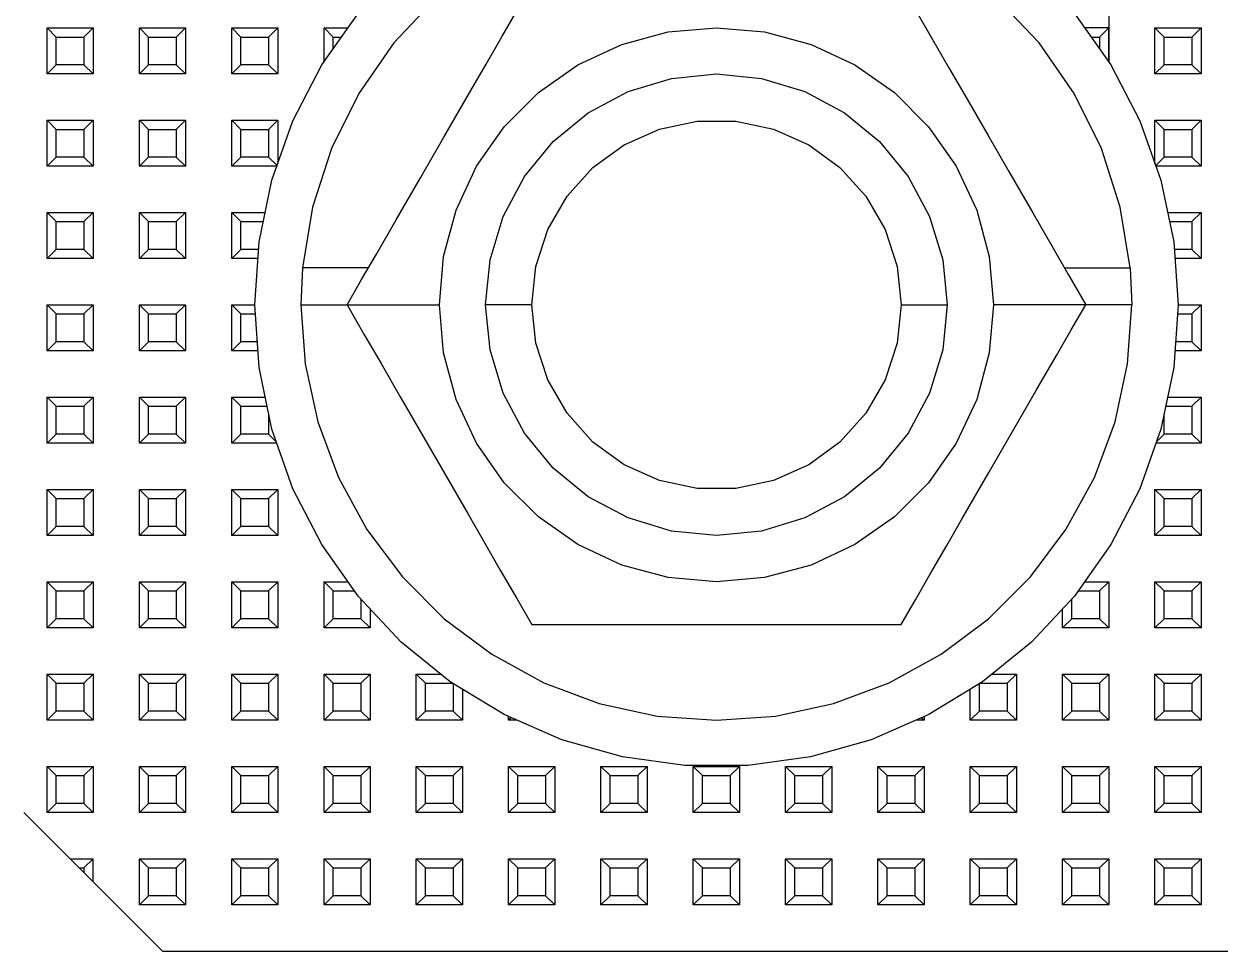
# Model space of a CAD drawing. Header units: millimetres. Extents: x 0 to 156, y 0 to 155.
# Drawn here: x 111 to 136.91, y 0 to 20.08 of the extents above; entities that cross this region are included whole.
import ezdxf

# ---------------------------------------------------------------- set-up
doc = ezdxf.new("R2010")
doc.units = ezdxf.units.MM

# ---------------------------------------------------------------- blocks, each defined once
blk = doc.blocks.new('CHINT_70dbcf6fe7c4519691b3c42ff544d895_FACE_0')
at = {"color": 141, "linetype": 'Continuous', "true_color": 0x40d9ff}
for p, q in [((111.7, 19.8), (111.5, 20)), ((111.5, 19), (111.5, 20)), ((111.5, 20), (112.5, 20)), ((112.3, 19.8), (112.5, 20)), ((112.5, 20), (112.5, 19)), ((113.7, 19.8), (113.5, 20)), ((113.5, 19), (113.5, 20)), ((113.5, 20), (114.5, 20)), ((114.3, 19.8), (114.5, 20)), ((114.5, 20), (114.5, 19)), ((115.7, 19.8), (115.5, 20)), ((115.5, 19), (115.5, 20)), ((115.5, 20), (116.5, 20)), ((116.3, 19.8), (116.5, 20)), ((116.5, 20), (116.5, 19)), ((117.7, 19.8), (117.5, 20)), ((117.5, 19.258), (117.5, 20)), ((117.5, 20), (118.023, 20)), ((135.7, 19.8), (135.5, 20)), ((135.5, 19), (135.5, 20)), ((135.5, 20), (136.5, 20)), ((136.3, 19.8), (136.5, 20)), ((136.5, 20), (136.5, 19)), ((111.7, 19.8), (112.3, 19.8)), ((111.7, 19.2), (111.7, 19.8)), ((112.3, 19.8), (112.3, 19.2)), ((113.7, 19.8), (114.3, 19.8)), ((113.7, 19.2), (113.7, 19.8)), ((114.3, 19.8), (114.3, 19.2)), ((115.7, 19.8), (116.3, 19.8)), ((115.7, 19.2), (115.7, 19.8)), ((116.3, 19.8), (116.3, 19.2)), ((117.7, 19.8), (117.882, 19.8)), ((117.7, 19.542), (117.7, 19.8)), ((134.118, 19.8), (134.3, 19.8)), ((134.3, 19.8), (134.3, 19.542)), ((135.7, 19.8), (136.3, 19.8)), ((135.7, 19.2), (135.7, 19.8)), ((136.3, 19.8), (136.3, 19.2)), ((111.7, 19.2), (111.5, 19)), ((112.3, 19.2), (111.7, 19.2)), ((112.3, 19.2), (112.5, 19)), ((113.7, 19.2), (113.5, 19)), ((114.3, 19.2), (113.7, 19.2)), ((114.3, 19.2), (114.5, 19)), ((115.7, 19.2), (115.5, 19)), ((116.3, 19.2), (115.7, 19.2)), ((116.3, 19.2), (116.5, 19)), ((135.7, 19.2), (135.5, 19)), ((136.3, 19.2), (135.7, 19.2)), ((136.3, 19.2), (136.5, 19)), ((112.5, 19), (111.5, 19)), ((114.5, 19), (113.5, 19)), ((116.5, 19), (115.5, 19)), ((136.5, 19), (135.5, 19)), ((111.7, 17.8), (111.5, 18)), ((111.5, 17), (111.5, 18)), ((111.5, 18), (112.5, 18)), ((112.3, 17.8), (112.5, 18)), ((112.5, 18), (112.5, 17)), ((113.7, 17.8), (113.5, 18)), ((113.5, 17), (113.5, 18)), ((113.5, 18), (114.5, 18)), ((114.3, 17.8), (114.5, 18)), ((114.5, 18), (114.5, 17)), ((115.7, 17.8), (115.5, 18)), ((115.5, 17), (115.5, 18)), ((115.5, 18), (116.5, 18)), ((116.3, 17.8), (116.5, 18)), ((116.5, 18), (116.5, 17.061)), ((135.7, 17.8), (135.5, 18)), ((135.5, 17.061), (135.5, 18)), ((135.5, 18), (136.5, 18)), ((136.3, 17.8), (136.5, 18)), ((136.5, 18), (136.5, 17)), ((111.7, 17.8), (112.3, 17.8)), ((111.7, 17.2), (111.7, 17.8)), ((112.3, 17.8), (112.3, 17.2)), ((113.7, 17.8), (114.3, 17.8)), ((113.7, 17.2), (113.7, 17.8)), ((114.3, 17.8), (114.3, 17.2)), ((115.7, 17.8), (116.3, 17.8)), ((115.7, 17.2), (115.7, 17.8)), ((116.3, 17.8), (116.3, 17.2)), ((135.7, 17.8), (136.3, 17.8)), ((135.7, 17.2), (135.7, 17.8)), ((136.3, 17.8), (136.3, 17.2)), ((111.7, 17.2), (111.5, 17)), ((112.3, 17.2), (111.7, 17.2)), ((112.3, 17.2), (112.5, 17)), ((113.7, 17.2), (113.5, 17)), ((114.3, 17.2), (113.7, 17.2)), ((114.3, 17.2), (114.5, 17)), ((115.7, 17.2), (115.5, 17)), ((116.3, 17.2), (115.7, 17.2)), ((116.3, 17.2), (116.484, 17.016)), ((135.7, 17.2), (135.516, 17.016)), ((136.3, 17.2), (135.7, 17.2)), ((136.3, 17.2), (136.5, 17)), ((112.5, 17), (111.5, 17)), ((114.5, 17), (113.5, 17)), ((116.478, 17), (115.5, 17)), ((136.5, 17), (135.522, 17)), ((111.7, 15.8), (111.5, 16)), ((111.5, 15), (111.5, 16)), ((111.5, 16), (112.5, 16)), ((112.3, 15.8), (112.5, 16)), ((112.5, 16), (112.5, 15)), ((113.7, 15.8), (113.5, 16)), ((113.5, 15), (113.5, 16)), ((113.5, 16), (114.5, 16)), ((114.3, 15.8), (114.5, 16)), ((114.5, 16), (114.5, 15)), ((115.7, 15.8), (115.5, 16)), ((115.5, 15), (115.5, 16)), ((115.5, 16), (116.226, 16)), ((135.774, 16), (136.5, 16)), ((136.3, 15.8), (136.5, 16)), ((136.5, 16), (136.5, 15)), ((111.7, 15.8), (112.3, 15.8)), ((111.7, 15.2), (111.7, 15.8)), ((112.3, 15.8), (112.3, 15.2)), ((113.7, 15.8), (114.3, 15.8)), ((113.7, 15.2), (113.7, 15.8)), ((114.3, 15.8), (114.3, 15.2)), ((115.7, 15.8), (116.184, 15.8)), ((115.7, 15.2), (115.7, 15.8)), ((135.816, 15.8), (136.3, 15.8)), ((136.3, 15.8), (136.3, 15.2)), ((111.7, 15.2), (111.5, 15)), ((112.3, 15.2), (111.7, 15.2)), ((112.3, 15.2), (112.5, 15)), ((113.7, 15.2), (113.5, 15)), ((114.3, 15.2), (113.7, 15.2)), ((114.3, 15.2), (114.5, 15)), ((115.7, 15.2), (115.5, 15)), ((116.082, 15.2), (115.7, 15.2)), ((136.3, 15.2), (135.918, 15.2)), ((136.3, 15.2), (136.5, 15)), ((112.5, 15), (111.5, 15)), ((114.5, 15), (113.5, 15)), ((116.068, 15), (115.5, 15)), ((136.5, 15), (135.932, 15)), ((111.7, 13.8), (111.5, 14)), ((111.5, 13), (111.5, 14)), ((111.5, 14), (112.5, 14)), ((112.3, 13.8), (112.5, 14)), ((112.5, 14), (112.5, 13)), ((113.7, 13.8), (113.5, 14)), ((113.5, 13), (113.5, 14)), ((113.5, 14), (114.5, 14)), ((114.3, 13.8), (114.5, 14)), ((114.5, 14), (114.5, 13)), ((115.7, 13.8), (115.5, 14)), ((115.5, 13), (115.5, 14)), ((115.5, 14), (116, 14)), ((122, 14), (121, 14)), ((130, 14), (131, 14)), ((136, 14), (136.5, 14)), ((136.3, 13.8), (136.5, 14)), ((136.5, 14), (136.5, 13)), ((111.7, 13.8), (112.3, 13.8)), ((111.7, 13.2), (111.7, 13.8)), ((112.3, 13.8), (112.3, 13.2)), ((113.7, 13.8), (114.3, 13.8)), ((113.7, 13.2), (113.7, 13.8)), ((114.3, 13.8), (114.3, 13.2)), ((115.7, 13.8), (116.014, 13.8)), ((115.7, 13.2), (115.7, 13.8)), ((135.986, 13.8), (136.3, 13.8)), ((136.3, 13.8), (136.3, 13.2)), ((111.7, 13.2), (111.5, 13)), ((112.5, 13), (111.5, 13)), ((112.3, 13.2), (111.7, 13.2)), ((112.3, 13.2), (112.5, 13)), ((113.7, 13.2), (113.5, 13)), ((114.5, 13), (113.5, 13)), ((114.3, 13.2), (113.7, 13.2)), ((114.3, 13.2), (114.5, 13)), ((115.7, 13.2), (115.5, 13)), ((116.068, 13), (115.5, 13)), ((116.055, 13.2), (115.7, 13.2)), ((136.5, 13), (135.932, 13)), ((136.3, 13.2), (135.945, 13.2)), ((136.3, 13.2), (136.5, 13)), ((111.7, 11.8), (111.5, 12)), ((111.5, 11), (111.5, 12)), ((111.5, 12), (112.5, 12)), ((112.3, 11.8), (112.5, 12)), ((112.5, 12), (112.5, 11)), ((113.7, 11.8), (113.5, 12)), ((113.5, 11), (113.5, 12)), ((113.5, 12), (114.5, 12)), ((114.3, 11.8), (114.5, 12)), ((114.5, 12), (114.5, 11)), ((115.7, 11.8), (115.5, 12)), ((115.5, 11), (115.5, 12)), ((115.5, 12), (116.226, 12)), ((135.774, 12), (136.5, 12)), ((136.3, 11.8), (136.5, 12)), ((136.5, 12), (136.5, 11)), ((111.7, 11.8), (112.3, 11.8)), ((111.7, 11.2), (111.7, 11.8)), ((112.3, 11.8), (112.3, 11.2)), ((113.7, 11.8), (114.3, 11.8)), ((113.7, 11.2), (113.7, 11.8)), ((114.3, 11.8), (114.3, 11.2)), ((115.7, 11.8), (116.267, 11.8)), ((115.7, 11.2), (115.7, 11.8)), ((135.733, 11.8), (136.3, 11.8)), ((136.3, 11.8), (136.3, 11.2)), ((116.3, 11.643), (116.3, 11.2)), ((135.7, 11.2), (135.7, 11.643)), ((111.7, 11.2), (111.5, 11)), ((112.3, 11.2), (111.7, 11.2)), ((112.3, 11.2), (112.5, 11)), ((113.7, 11.2), (113.5, 11)), ((114.3, 11.2), (113.7, 11.2)), ((114.3, 11.2), (114.5, 11)), ((115.7, 11.2), (115.5, 11)), ((116.3, 11.2), (115.7, 11.2)), ((116.3, 11.2), (116.466, 11.034)), ((135.7, 11.2), (135.534, 11.034)), ((136.3, 11.2), (135.7, 11.2)), ((136.3, 11.2), (136.5, 11)), ((112.5, 11), (111.5, 11)), ((114.5, 11), (113.5, 11)), ((116.478, 11), (115.5, 11)), ((136.5, 11), (135.522, 11)), ((111.7, 9.8), (111.5, 10)), ((111.5, 9), (111.5, 10)), ((111.5, 10), (112.5, 10)), ((112.3, 9.8), (112.5, 10)), ((112.5, 10), (112.5, 9)), ((113.7, 9.8), (113.5, 10)), ((113.5, 9), (113.5, 10)), ((113.5, 10), (114.5, 10)), ((114.3, 9.8), (114.5, 10)), ((114.5, 10), (114.5, 9)), ((115.7, 9.8), (115.5, 10)), ((115.5, 9), (115.5, 10)), ((115.5, 10), (116.5, 10)), ((116.3, 9.8), (116.5, 10)), ((116.5, 10), (116.5, 9)), ((135.7, 9.8), (135.5, 10)), ((135.5, 9), (135.5, 10)), ((135.5, 10), (136.5, 10)), ((136.3, 9.8), (136.5, 10)), ((136.5, 10), (136.5, 9)), ((111.7, 9.8), (112.3, 9.8)), ((111.7, 9.2), (111.7, 9.8)), ((112.3, 9.8), (112.3, 9.2)), ((113.7, 9.8), (114.3, 9.8)), ((113.7, 9.2), (113.7, 9.8)), ((114.3, 9.8), (114.3, 9.2)), ((115.7, 9.8), (116.3, 9.8)), ((115.7, 9.2), (115.7, 9.8)), ((116.3, 9.8), (116.3, 9.2)), ((135.7, 9.8), (136.3, 9.8)), ((135.7, 9.2), (135.7, 9.8)), ((136.3, 9.8), (136.3, 9.2)), ((111.7, 9.2), (111.5, 9)), ((112.3, 9.2), (111.7, 9.2)), ((112.3, 9.2), (112.5, 9)), ((113.7, 9.2), (113.5, 9)), ((114.3, 9.2), (113.7, 9.2)), ((114.3, 9.2), (114.5, 9)), ((115.7, 9.2), (115.5, 9)), ((116.3, 9.2), (115.7, 9.2)), ((116.3, 9.2), (116.5, 9)), ((135.7, 9.2), (135.5, 9)), ((136.3, 9.2), (135.7, 9.2)), ((136.3, 9.2), (136.5, 9)), ((112.5, 9), (111.5, 9)), ((114.5, 9), (113.5, 9)), ((116.5, 9), (115.5, 9)), ((136.5, 9), (135.5, 9)), ((111.7, 7.8), (111.5, 8)), ((111.5, 7), (111.5, 8)), ((111.5, 8), (112.5, 8)), ((111.7, 7.8), (112.3, 7.8)), ((111.7, 7.2), (111.7, 7.8)), ((112.3, 7.8), (112.5, 8)), ((112.3, 7.8), (112.3, 7.2)), ((112.5, 8), (112.5, 7)), ((113.7, 7.8), (113.5, 8)), ((113.5, 7), (113.5, 8)), ((113.5, 8), (114.5, 8)), ((113.7, 7.8), (114.3, 7.8)), ((113.7, 7.2), (113.7, 7.8)), ((114.3, 7.8), (114.5, 8)), ((114.3, 7.8), (114.3, 7.2)), ((114.5, 8), (114.5, 7)), ((115.7, 7.8), (115.5, 8)), ((115.5, 7), (115.5, 8)), ((115.5, 8), (116.5, 8)), ((115.7, 7.8), (116.3, 7.8)), ((115.7, 7.2), (115.7, 7.8)), ((116.3, 7.8), (116.5, 8)), ((116.3, 7.8), (116.3, 7.2)), ((116.5, 8), (116.5, 7)), ((117.7, 7.8), (117.5, 8)), ((117.5, 7), (117.5, 8)), ((117.5, 8), (118.023, 8)), ((117.7, 7.8), (118.165, 7.8)), ((117.7, 7.2), (117.7, 7.8)), ((133.835, 7.8), (134.3, 7.8)), ((133.977, 8), (134.5, 8)), ((134.3, 7.8), (134.5, 8)), ((134.3, 7.8), (134.3, 7.2)), ((134.5, 8), (134.5, 7)), ((135.7, 7.8), (135.5, 8)), ((135.5, 7), (135.5, 8)), ((135.5, 8), (136.5, 8)), ((135.7, 7.8), (136.3, 7.8)), ((135.7, 7.2), (135.7, 7.8)), ((136.3, 7.8), (136.5, 8)), ((136.3, 7.8), (136.3, 7.2)), ((136.5, 8), (136.5, 7)), ((118.3, 7.628), (118.3, 7.2)), ((133.7, 7.2), (133.7, 7.628)), ((118.5, 7.414), (118.5, 7)), ((133.5, 7), (133.5, 7.414)), ((111.7, 7.2), (111.5, 7)), ((112.5, 7), (111.5, 7)), ((112.3, 7.2), (111.7, 7.2)), ((112.3, 7.2), (112.5, 7)), ((113.7, 7.2), (113.5, 7)), ((114.5, 7), (113.5, 7)), ((114.3, 7.2), (113.7, 7.2)), ((114.3, 7.2), (114.5, 7)), ((115.7, 7.2), (115.5, 7)), ((116.5, 7), (115.5, 7)), ((116.3, 7.2), (115.7, 7.2)), ((116.3, 7.2), (116.5, 7)), ((117.7, 7.2), (117.5, 7)), ((118.5, 7), (117.5, 7)), ((118.3, 7.2), (117.7, 7.2)), ((118.3, 7.2), (118.5, 7)), ((133.7, 7.2), (133.5, 7)), ((134.5, 7), (133.5, 7)), ((134.3, 7.2), (133.7, 7.2)), ((134.3, 7.2), (134.5, 7)), ((135.7, 7.2), (135.5, 7)), ((136.5, 7), (135.5, 7)), ((136.3, 7.2), (135.7, 7.2)), ((136.3, 7.2), (136.5, 7)), ((111.7, 5.8), (111.5, 6)), ((111.5, 5), (111.5, 6)), ((111.5, 6), (112.5, 6)), ((112.3, 5.8), (112.5, 6)), ((112.5, 6), (112.5, 5)), ((113.7, 5.8), (113.5, 6)), ((113.5, 5), (113.5, 6)), ((113.5, 6), (114.5, 6)), ((114.3, 5.8), (114.5, 6)), ((114.5, 6), (114.5, 5)), ((115.7, 5.8), (115.5, 6)), ((115.5, 5), (115.5, 6)), ((115.5, 6), (116.5, 6)), ((116.3, 5.8), (116.5, 6)), ((116.5, 6), (116.5, 5)), ((117.7, 5.8), (117.5, 6)), ((117.5, 5), (117.5, 6)), ((117.5, 6), (118.5, 6)), ((118.3, 5.8), (118.5, 6)), ((118.5, 6), (118.5, 5)), ((119.7, 5.8), (119.5, 6)), ((119.5, 5), (119.5, 6)), ((119.5, 6), (120.025, 6)), ((131.975, 6), (132.5, 6)), ((132.3, 5.8), (132.5, 6)), ((132.5, 6), (132.5, 5)), ((133.7, 5.8), (133.5, 6)), ((133.5, 5), (133.5, 6)), ((133.5, 6), (134.5, 6)), ((134.3, 5.8), (134.5, 6)), ((134.5, 6), (134.5, 5)), ((135.7, 5.8), (135.5, 6)), ((135.5, 5), (135.5, 6)), ((135.5, 6), (136.5, 6)), ((136.3, 5.8), (136.5, 6)), ((136.5, 6), (136.5, 5)), ((111.7, 5.8), (112.3, 5.8)), ((111.7, 5.2), (111.7, 5.8)), ((112.3, 5.8), (112.3, 5.2)), ((113.7, 5.8), (114.3, 5.8)), ((113.7, 5.2), (113.7, 5.8)), ((114.3, 5.8), (114.3, 5.2)), ((115.7, 5.8), (116.3, 5.8)), ((115.7, 5.2), (115.7, 5.8)), ((116.3, 5.8), (116.3, 5.2)), ((117.7, 5.8), (118.3, 5.8)), ((117.7, 5.2), (117.7, 5.8)), ((118.3, 5.8), (118.3, 5.2)), ((119.7, 5.8), (120.283, 5.8)), ((119.7, 5.2), (119.7, 5.8)), ((120.3, 5.79), (120.3, 5.2)), ((131.7, 5.2), (131.7, 5.79)), ((131.717, 5.8), (132.3, 5.8)), ((132.3, 5.8), (132.3, 5.2)), ((133.7, 5.8), (134.3, 5.8)), ((133.7, 5.2), (133.7, 5.8)), ((134.3, 5.8), (134.3, 5.2)), ((135.7, 5.8), (136.3, 5.8)), ((135.7, 5.2), (135.7, 5.8)), ((136.3, 5.8), (136.3, 5.2)), ((120.5, 5.668), (120.5, 5)), ((131.5, 5), (131.5, 5.668)), ((111.7, 5.2), (111.5, 5)), ((112.3, 5.2), (111.7, 5.2)), ((112.3, 5.2), (112.5, 5)), ((113.7, 5.2), (113.5, 5)), ((114.3, 5.2), (113.7, 5.2)), ((114.3, 5.2), (114.5, 5)), ((115.7, 5.2), (115.5, 5)), ((116.3, 5.2), (115.7, 5.2)), ((116.3, 5.2), (116.5, 5)), ((117.7, 5.2), (117.5, 5)), ((118.3, 5.2), (117.7, 5.2)), ((118.3, 5.2), (118.5, 5)), ((119.7, 5.2), (119.5, 5)), ((120.3, 5.2), (119.7, 5.2)), ((120.3, 5.2), (120.5, 5)), ((131.7, 5.2), (131.5, 5)), ((132.3, 5.2), (131.7, 5.2)), ((132.3, 5.2), (132.5, 5)), ((133.7, 5.2), (133.5, 5)), ((134.3, 5.2), (133.7, 5.2)), ((134.3, 5.2), (134.5, 5)), ((135.7, 5.2), (135.5, 5)), ((136.3, 5.2), (135.7, 5.2)), ((136.3, 5.2), (136.5, 5)), ((112.5, 5), (111.5, 5)), ((114.5, 5), (113.5, 5)), ((116.5, 5), (115.5, 5)), ((118.5, 5), (117.5, 5)), ((120.5, 5), (119.5, 5)), ((121.5, 5), (121.5, 5.077)), ((121.554, 5.054), (121.5, 5)), ((121.678, 5), (121.5, 5)), ((130.5, 5), (130.322, 5)), ((130.446, 5.054), (130.5, 5)), ((130.5, 5.077), (130.5, 5)), ((132.5, 5), (131.5, 5)), ((134.5, 5), (133.5, 5)), ((136.5, 5), (135.5, 5)), ((111.7, 3.8), (111.5, 4)), ((111.5, 3), (111.5, 4)), ((111.5, 4), (112.5, 4)), ((112.3, 3.8), (112.5, 4)), ((112.5, 4), (112.5, 3)), ((113.7, 3.8), (113.5, 4)), ((113.5, 3), (113.5, 4)), ((113.5, 4), (114.5, 4)), ((114.3, 3.8), (114.5, 4)), ((114.5, 4), (114.5, 3)), ((115.7, 3.8), (115.5, 4)), ((115.5, 3), (115.5, 4)), ((115.5, 4), (116.5, 4)), ((116.3, 3.8), (116.5, 4)), ((116.5, 4), (116.5, 3)), ((117.7, 3.8), (117.5, 4)), ((117.5, 3), (117.5, 4)), ((117.5, 4), (118.5, 4)), ((118.3, 3.8), (118.5, 4)), ((118.5, 4), (118.5, 3)), ((119.7, 3.8), (119.5, 4)), ((119.5, 3), (119.5, 4)), ((119.5, 4), (120.5, 4)), ((120.3, 3.8), (120.5, 4)), ((120.5, 4), (120.5, 3)), ((121.7, 3.8), (121.5, 4)), ((121.5, 3), (121.5, 4)), ((121.5, 4), (122.5, 4)), ((122.3, 3.8), (122.5, 4)), ((122.5, 4), (122.5, 3)), ((123.7, 3.8), (123.5, 4)), ((123.5, 3), (123.5, 4)), ((123.5, 4), (124.5, 4)), ((124.3, 3.8), (124.5, 4)), ((124.5, 4), (124.5, 3)), ((125.7, 3.8), (125.5, 4)), ((125.5, 3), (125.5, 4)), ((125.5, 4), (126.5, 4)), ((126.3, 3.8), (126.5, 4)), ((126.5, 4), (126.5, 3)), ((127.7, 3.8), (127.5, 4)), ((127.5, 3), (127.5, 4)), ((127.5, 4), (128.5, 4)), ((128.3, 3.8), (128.5, 4)), ((128.5, 4), (128.5, 3)), ((129.7, 3.8), (129.5, 4)), ((129.5, 3), (129.5, 4)), ((129.5, 4), (130.5, 4)), ((130.3, 3.8), (130.5, 4)), ((130.5, 4), (130.5, 3)), ((131.7, 3.8), (131.5, 4)), ((131.5, 3), (131.5, 4)), ((131.5, 4), (132.5, 4)), ((132.3, 3.8), (132.5, 4)), ((132.5, 4), (132.5, 3)), ((133.7, 3.8), (133.5, 4)), ((133.5, 3), (133.5, 4)), ((133.5, 4), (134.5, 4)), ((134.3, 3.8), (134.5, 4)), ((134.5, 4), (134.5, 3)), ((135.7, 3.8), (135.5, 4)), ((135.5, 3), (135.5, 4)), ((135.5, 4), (136.5, 4)), ((136.3, 3.8), (136.5, 4)), ((136.5, 4), (136.5, 3)), ((111.7, 3.8), (112.3, 3.8)), ((111.7, 3.2), (111.7, 3.8)), ((112.3, 3.8), (112.3, 3.2)), ((113.7, 3.8), (114.3, 3.8)), ((113.7, 3.2), (113.7, 3.8)), ((114.3, 3.8), (114.3, 3.2)), ((115.7, 3.8), (116.3, 3.8)), ((115.7, 3.2), (115.7, 3.8)), ((116.3, 3.8), (116.3, 3.2)), ((117.7, 3.8), (118.3, 3.8)), ((117.7, 3.2), (117.7, 3.8)), ((118.3, 3.8), (118.3, 3.2)), ((119.7, 3.8), (120.3, 3.8)), ((119.7, 3.2), (119.7, 3.8)), ((120.3, 3.8), (120.3, 3.2)), ((121.7, 3.8), (122.3, 3.8)), ((121.7, 3.2), (121.7, 3.8)), ((122.3, 3.8), (122.3, 3.2)), ((123.7, 3.8), (124.3, 3.8)), ((123.7, 3.2), (123.7, 3.8)), ((124.3, 3.8), (124.3, 3.2)), ((125.7, 3.8), (126.3, 3.8)), ((125.7, 3.2), (125.7, 3.8)), ((126.3, 3.8), (126.3, 3.2)), ((127.7, 3.8), (128.3, 3.8)), ((127.7, 3.2), (127.7, 3.8)), ((128.3, 3.8), (128.3, 3.2)), ((129.7, 3.8), (130.3, 3.8)), ((129.7, 3.2), (129.7, 3.8)), ((130.3, 3.8), (130.3, 3.2)), ((131.7, 3.8), (132.3, 3.8)), ((131.7, 3.2), (131.7, 3.8)), ((132.3, 3.8), (132.3, 3.2)), ((133.7, 3.8), (134.3, 3.8)), ((133.7, 3.2), (133.7, 3.8)), ((134.3, 3.8), (134.3, 3.2)), ((135.7, 3.8), (136.3, 3.8)), ((135.7, 3.2), (135.7, 3.8)), ((136.3, 3.8), (136.3, 3.2)), ((111.7, 3.2), (111.5, 3)), ((112.3, 3.2), (111.7, 3.2)), ((112.3, 3.2), (112.5, 3)), ((113.7, 3.2), (113.5, 3)), ((114.3, 3.2), (113.7, 3.2)), ((114.3, 3.2), (114.5, 3)), ((115.7, 3.2), (115.5, 3)), ((116.3, 3.2), (115.7, 3.2)), ((116.3, 3.2), (116.5, 3)), ((117.7, 3.2), (117.5, 3)), ((118.3, 3.2), (117.7, 3.2)), ((118.3, 3.2), (118.5, 3)), ((119.7, 3.2), (119.5, 3)), ((120.3, 3.2), (119.7, 3.2)), ((120.3, 3.2), (120.5, 3)), ((121.7, 3.2), (121.5, 3)), ((122.3, 3.2), (121.7, 3.2)), ((122.3, 3.2), (122.5, 3)), ((123.7, 3.2), (123.5, 3)), ((124.3, 3.2), (123.7, 3.2)), ((124.3, 3.2), (124.5, 3)), ((125.7, 3.2), (125.5, 3)), ((126.3, 3.2), (125.7, 3.2)), ((126.3, 3.2), (126.5, 3)), ((127.7, 3.2), (127.5, 3)), ((128.3, 3.2), (127.7, 3.2)), ((128.3, 3.2), (128.5, 3)), ((129.7, 3.2), (129.5, 3)), ((130.3, 3.2), (129.7, 3.2)), ((130.3, 3.2), (130.5, 3)), ((131.7, 3.2), (131.5, 3)), ((132.3, 3.2), (131.7, 3.2)), ((132.3, 3.2), (132.5, 3)), ((133.7, 3.2), (133.5, 3)), ((134.3, 3.2), (133.7, 3.2)), ((134.3, 3.2), (134.5, 3)), ((135.7, 3.2), (135.5, 3)), ((136.3, 3.2), (135.7, 3.2)), ((136.3, 3.2), (136.5, 3)), ((111, 3), (112, 2)), ((112.5, 3), (111.5, 3)), ((114.5, 3), (113.5, 3)), ((116.5, 3), (115.5, 3)), ((118.5, 3), (117.5, 3)), ((120.5, 3), (119.5, 3)), ((122.5, 3), (121.5, 3)), ((124.5, 3), (123.5, 3)), ((126.5, 3), (125.5, 3)), ((128.5, 3), (127.5, 3)), ((130.5, 3), (129.5, 3)), ((132.5, 3), (131.5, 3)), ((134.5, 3), (133.5, 3)), ((136.5, 3), (135.5, 3)), ((112.2, 1.8), (112, 2)), ((112, 2), (112.5, 2)), ((112.3, 1.8), (112.5, 2)), ((113.7, 1.8), (113.5, 2)), ((113.5, 1), (113.5, 2)), ((113.5, 2), (114.5, 2)), ((114.3, 1.8), (114.5, 2)), ((114.5, 2), (114.5, 1)), ((115.7, 1.8), (115.5, 2)), ((115.5, 1), (115.5, 2)), ((115.5, 2), (116.5, 2)), ((116.3, 1.8), (116.5, 2)), ((116.5, 2), (116.5, 1)), ((117.7, 1.8), (117.5, 2)), ((117.5, 1), (117.5, 2)), ((117.5, 2), (118.5, 2)), ((118.3, 1.8), (118.5, 2)), ((118.5, 2), (118.5, 1)), ((119.7, 1.8), (119.5, 2)), ((119.5, 1), (119.5, 2)), ((119.5, 2), (120.5, 2)), ((120.3, 1.8), (120.5, 2)), ((120.5, 2), (120.5, 1)), ((121.7, 1.8), (121.5, 2)), ((121.5, 1), (121.5, 2)), ((121.5, 2), (122.5, 2)), ((122.3, 1.8), (122.5, 2)), ((122.5, 2), (122.5, 1)), ((123.7, 1.8), (123.5, 2)), ((123.5, 1), (123.5, 2)), ((123.5, 2), (124.5, 2)), ((124.3, 1.8), (124.5, 2)), ((124.5, 2), (124.5, 1)), ((125.7, 1.8), (125.5, 2)), ((125.5, 1), (125.5, 2)), ((125.5, 2), (126.5, 2)), ((126.3, 1.8), (126.5, 2)), ((126.5, 2), (126.5, 1)), ((127.7, 1.8), (127.5, 2)), ((127.5, 1), (127.5, 2)), ((127.5, 2), (128.5, 2)), ((128.3, 1.8), (128.5, 2)), ((128.5, 2), (128.5, 1)), ((129.7, 1.8), (129.5, 2)), ((129.5, 1), (129.5, 2)), ((129.5, 2), (130.5, 2)), ((130.3, 1.8), (130.5, 2)), ((130.5, 2), (130.5, 1)), ((131.7, 1.8), (131.5, 2)), ((131.5, 1), (131.5, 2)), ((131.5, 2), (132.5, 2)), ((132.3, 1.8), (132.5, 2)), ((132.5, 2), (132.5, 1)), ((133.7, 1.8), (133.5, 2)), ((133.5, 1), (133.5, 2)), ((133.5, 2), (134.5, 2)), ((134.3, 1.8), (134.5, 2)), ((134.5, 2), (134.5, 1)), ((135.7, 1.8), (135.5, 2)), ((135.5, 1), (135.5, 2)), ((135.5, 2), (136.5, 2)), ((136.3, 1.8), (136.5, 2)), ((136.5, 2), (136.5, 1)), ((112.2, 1.8), (112.3, 1.8)), ((112.3, 1.7), (112.2, 1.8)), ((112.3, 1.8), (112.3, 1.7)), ((113.7, 1.8), (114.3, 1.8)), ((113.7, 1.2), (113.7, 1.8)), ((114.3, 1.8), (114.3, 1.2)), ((115.7, 1.8), (116.3, 1.8)), ((115.7, 1.2), (115.7, 1.8)), ((116.3, 1.8), (116.3, 1.2)), ((117.7, 1.8), (118.3, 1.8)), ((117.7, 1.2), (117.7, 1.8)), ((118.3, 1.8), (118.3, 1.2)), ((119.7, 1.8), (120.3, 1.8)), ((119.7, 1.2), (119.7, 1.8)), ((120.3, 1.8), (120.3, 1.2)), ((121.7, 1.8), (122.3, 1.8)), ((121.7, 1.2), (121.7, 1.8)), ((122.3, 1.8), (122.3, 1.2)), ((123.7, 1.8), (124.3, 1.8)), ((123.7, 1.2), (123.7, 1.8)), ((124.3, 1.8), (124.3, 1.2)), ((125.7, 1.8), (126.3, 1.8)), ((125.7, 1.2), (125.7, 1.8)), ((126.3, 1.8), (126.3, 1.2)), ((127.7, 1.8), (128.3, 1.8)), ((127.7, 1.2), (127.7, 1.8)), ((128.3, 1.8), (128.3, 1.2)), ((129.7, 1.8), (130.3, 1.8)), ((129.7, 1.2), (129.7, 1.8)), ((130.3, 1.8), (130.3, 1.2)), ((131.7, 1.8), (132.3, 1.8)), ((131.7, 1.2), (131.7, 1.8)), ((132.3, 1.8), (132.3, 1.2)), ((133.7, 1.8), (134.3, 1.8)), ((133.7, 1.2), (133.7, 1.8)), ((134.3, 1.8), (134.3, 1.2)), ((135.7, 1.8), (136.3, 1.8)), ((135.7, 1.2), (135.7, 1.8)), ((136.3, 1.8), (136.3, 1.2)), ((113.7, 1.2), (113.5, 1)), ((114.3, 1.2), (113.7, 1.2)), ((114.3, 1.2), (114.5, 1)), ((115.7, 1.2), (115.5, 1)), ((116.3, 1.2), (115.7, 1.2)), ((116.3, 1.2), (116.5, 1)), ((117.7, 1.2), (117.5, 1)), ((118.3, 1.2), (117.7, 1.2)), ((118.3, 1.2), (118.5, 1)), ((119.7, 1.2), (119.5, 1)), ((120.3, 1.2), (119.7, 1.2)), ((120.3, 1.2), (120.5, 1)), ((121.7, 1.2), (121.5, 1)), ((122.3, 1.2), (121.7, 1.2)), ((122.3, 1.2), (122.5, 1)), ((123.7, 1.2), (123.5, 1)), ((124.3, 1.2), (123.7, 1.2)), ((124.3, 1.2), (124.5, 1)), ((125.7, 1.2), (125.5, 1)), ((126.3, 1.2), (125.7, 1.2)), ((126.3, 1.2), (126.5, 1)), ((127.7, 1.2), (127.5, 1)), ((128.3, 1.2), (127.7, 1.2)), ((128.3, 1.2), (128.5, 1)), ((129.7, 1.2), (129.5, 1)), ((130.3, 1.2), (129.7, 1.2)), ((130.3, 1.2), (130.5, 1)), ((131.7, 1.2), (131.5, 1)), ((132.3, 1.2), (131.7, 1.2)), ((132.3, 1.2), (132.5, 1)), ((133.7, 1.2), (133.5, 1)), ((134.3, 1.2), (133.7, 1.2)), ((134.3, 1.2), (134.5, 1)), ((135.7, 1.2), (135.5, 1)), ((136.3, 1.2), (135.7, 1.2)), ((136.3, 1.2), (136.5, 1)), ((114.5, 1), (113.5, 1)), ((116.5, 1), (115.5, 1)), ((118.5, 1), (117.5, 1)), ((120.5, 1), (119.5, 1)), ((122.5, 1), (121.5, 1)), ((124.5, 1), (123.5, 1)), ((126.5, 1), (125.5, 1)), ((128.5, 1), (127.5, 1)), ((130.5, 1), (129.5, 1)), ((132.5, 1), (131.5, 1)), ((134.5, 1), (133.5, 1)), ((136.5, 1), (135.5, 1))]:
    blk.add_line(p, q, dxfattribs=at)
for points in [[(134.5, 32), (134.5, 19.258), (134.5, 20)], [(116, 14), (116.093, 15.362), (116.371, 16.698), (116.828, 17.984), (117.456, 19.196), (118.243, 20.311), (119.174, 21.308), (120.233, 22.17), (121.399, 22.879), (122.651, 23.423), (123.965, 23.791), (125.318, 23.977), (126.682, 23.977), (128.035, 23.791), (129.349, 23.423), (130.601, 22.879), (131.767, 22.17), (132.826, 21.308), (133.757, 20.311), (134.544, 19.196), (135.172, 17.984), (135.629, 16.698), (135.907, 15.362), (136, 14)], [(134.964, 14.8), (134.748, 16.115), (134.34, 17.383), (133.749, 18.577), (132.988, 19.671), (132.075, 20.641), (131.028, 21.465), (129.87, 22.125), (128.628, 22.608), (127.329, 22.901), (126, 23), (124.671, 22.901), (123.372, 22.608), (122.13, 22.125), (120.972, 21.465), (119.925, 20.641), (119.012, 19.671), (118.251, 18.577), (117.66, 17.383), (117.252, 16.115), (117.036, 14.8)], [(118, 14), (118.315, 14.545), (118.634, 15.099), (119.063, 15.842), (119.587, 16.748), (120.096, 17.63), (120.681, 18.644), (121.011, 19.215), (121.353, 19.807), (121.69, 20.391)], [(130.326, 20.363), (130.681, 19.748), (131.038, 19.13), (131.38, 18.538), (131.884, 17.664), (132.332, 16.89), (132.851, 15.991), (133.264, 15.274), (133.634, 14.634), (134, 14)], [(120, 14), (120.091, 15.042), (120.362, 16.052), (120.804, 17), (121.404, 17.857), (122.143, 18.596), (123, 19.196), (123.948, 19.638), (124.958, 19.909), (126, 20), (127.042, 19.909), (128.052, 19.638), (129, 19.196), (129.857, 18.596), (130.596, 17.857), (131.196, 17), (131.638, 16.052), (131.909, 15.042), (132, 14)], [(134.3, 19.8), (134.5, 20), (133.977, 20)], [(121, 14), (121.096, 14.975), (121.381, 15.913), (121.843, 16.778), (122.464, 17.536), (123.222, 18.157), (124.087, 18.619), (125.025, 18.904), (126, 19), (126.975, 18.904), (127.913, 18.619), (128.778, 18.157), (129.536, 17.536), (130.157, 16.778), (130.619, 15.913), (130.904, 14.975), (131, 14)], [(122, 14), (122.087, 14.832), (122.346, 15.627), (122.764, 16.351), (123.323, 16.973), (124, 17.464), (124.764, 17.804), (125.582, 17.978), (126.418, 17.978), (127.236, 17.804), (128, 17.464), (128.677, 16.973), (129.236, 16.351), (129.654, 15.627), (129.913, 14.832), (130, 14)], [(118.462, 14.8), (117.036, 14.8), (117, 14), (119.309, 14), (120, 14)], [(133.538, 14.8), (134.964, 14.8), (135, 14), (132.691, 14), (132, 14)], [(136, 14), (135.907, 12.638), (135.629, 11.302), (135.172, 10.016), (134.544, 8.804), (133.757, 7.689), (132.826, 6.692), (131.767, 5.83), (130.601, 5.121), (129.349, 4.577), (128.035, 4.209), (126.682, 4.023), (125.318, 4.023), (123.965, 4.209), (122.651, 4.577), (121.399, 5.121), (120.233, 5.83), (119.174, 6.692), (118.243, 7.689), (117.456, 8.804), (116.828, 10.016), (116.371, 11.302), (116.093, 12.638), (116, 14)], [(117, 14), (117.092, 12.719), (117.365, 11.464), (117.813, 10.261), (118.429, 9.134), (119.198, 8.106), (120.106, 7.198), (121.134, 6.429), (122.261, 5.813), (123.464, 5.365), (124.719, 5.092), (126, 5), (127.281, 5.092), (128.536, 5.365), (129.739, 5.813), (130.866, 6.429), (131.894, 7.198), (132.802, 8.106), (133.571, 9.134), (134.187, 10.261), (134.635, 11.464), (134.908, 12.719), (135, 14)], [(118, 14), (118.366, 13.366), (118.736, 12.726), (119.149, 12.009), (119.668, 11.11), (120.116, 10.336), (120.62, 9.462), (120.962, 8.87), (121.319, 8.252), (121.674, 7.637), (122, 7.072), (122.759, 7.072), (123.577, 7.072), (124.356, 7.072), (125.124, 7.072), (126.194, 7.072), (127.267, 7.072), (127.949, 7.072), (128.646, 7.072), (129.348, 7.072), (130, 7.072), (130.31, 7.609), (130.647, 8.193), (130.989, 8.785), (131.319, 9.356), (131.904, 10.37), (132.413, 11.252), (132.937, 12.158), (133.366, 12.901), (133.685, 13.455), (134, 14)], [(118, 14), (118.636, 14), (119.309, 14)], [(132, 14), (131.909, 12.958), (131.638, 11.948), (131.196, 11), (130.596, 10.143), (129.857, 9.404), (129, 8.804), (128.052, 8.362), (127.042, 8.091), (126, 8), (124.958, 8.091), (123.948, 8.362), (123, 8.804), (122.143, 9.404), (121.404, 10.143), (120.804, 11), (120.362, 11.948), (120.091, 12.958), (120, 14)], [(131, 14), (130.904, 13.025), (130.619, 12.087), (130.157, 11.222), (129.536, 10.464), (128.778, 9.843), (127.913, 9.381), (126.975, 9.096), (126, 9), (125.025, 9.096), (124.087, 9.381), (123.222, 9.843), (122.464, 10.464), (121.843, 11.222), (121.381, 12.087), (121.096, 13.025), (121, 14)], [(130, 14), (129.913, 13.168), (129.654, 12.373), (129.236, 11.649), (128.677, 11.027), (128, 10.536), (127.236, 10.196), (126.418, 10.022), (125.582, 10.022), (124.764, 10.196), (124, 10.536), (123.323, 11.027), (122.764, 11.649), (122.346, 12.373), (122.087, 13.168), (122, 14)], [(134, 14), (133.364, 14), (132.691, 14)], [(112.3, 1.7), (112.5, 1.5), (112.5, 2)], [(112.5, 1.5), (114, 0), (138, 0), (139.5, 1.5)]]:
    blk.add_lwpolyline(points, dxfattribs=at)
blk = doc.blocks.new('CHINT_70dbcf6fe7c4519691b3c42ff544d895')
at = {"color": 141, "true_color": 0x40d9ff}
blk.add_blockref('CHINT_70dbcf6fe7c4519691b3c42ff544d895_FACE_0', (0, 0), dxfattribs=at)

msp = doc.modelspace()

# ---------------------------------------------------------------- block references
at = {"color": 141, "true_color": 0x40d9ff}
msp.add_blockref('CHINT_70dbcf6fe7c4519691b3c42ff544d895', (0, 0), dxfattribs=at)

doc.saveas('drawing.dxf')
